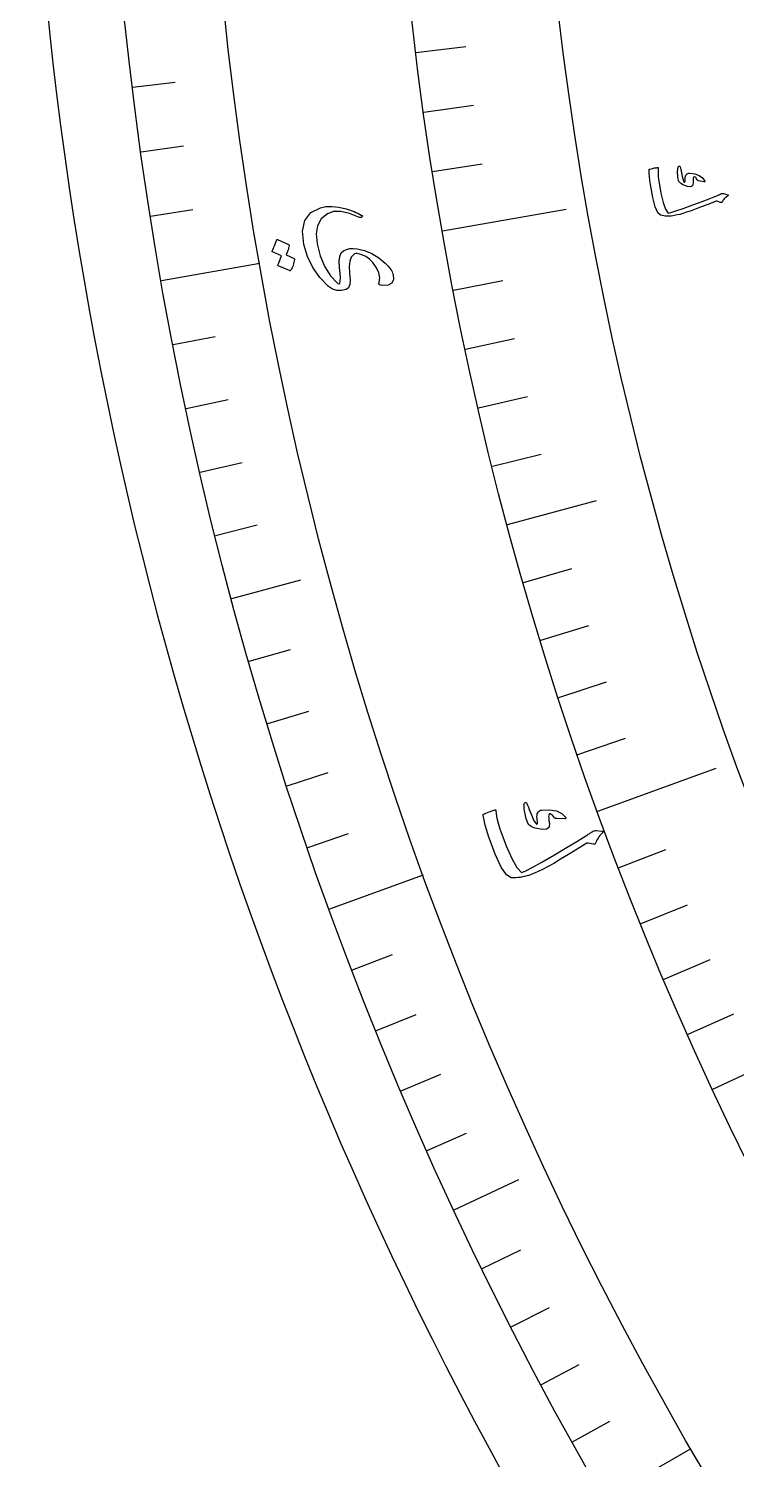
# Model space of a CAD drawing. Header units: millimetres. Extents: x -59 to 59, y -59 to 86.
# Drawn here: x -59 to -48.03, y -28.3 to -6.14 of the extents above; entities that cross this region are included whole.
import ezdxf

# ---------------------------------------------------------------- set-up
doc = ezdxf.new("R2010")
doc.units = ezdxf.units.MM
for name, color, linetype in [('CUT_OUTER', 1, 'Continuous'), ('ENGRAVE', 7, 'Continuous'), ('ENGRAVE_FINE', 8, 'Continuous'), ('TEXT', 5, 'Continuous')]:
    doc.layers.add(name, color=color, linetype=linetype)

msp = doc.modelspace()

# ---------------------------------------------------------------- linework, layer by layer
at = {"layer": 'CUT_OUTER'}
msp.add_arc((0, -0.0003), 58.9997, 179.811218, 0.16335, dxfattribs=at)
at = {"layer": 'ENGRAVE'}
for points in [[(-52.5838, -9.2719), (-50.6664, -8.9339)], [(-56.9416, -10.0403), (-55.4164, -9.7714)], [(-51.5756, -13.8196), (-50.1965, -13.4501)], [(-55.8498, -14.9649), (-54.7813, -14.6786)], [(-50.1749, -18.2622), (-48.3453, -17.5963)], [(-54.333, -19.7756), (-52.8777, -19.2459)], [(-48.3923, -22.5657), (-47.0983, -21.9623)], [(-52.4027, -24.4358), (-51.4001, -23.9683)], [(-50.0736, -28.91), (-48.7323, -28.1356)]]:
    msp.add_lwpolyline(points, dxfattribs=at)
for radius in [57.82, 57.82, 56.2713, 53.395, 53.395, 51.1235]:
    msp.add_circle((0, 0), radius, dxfattribs=at)
at = {"layer": 'ENGRAVE_FINE'}
for points in [[(-52.997, -6.5072), (-52.224, -6.4123)], [(-57.389, -7.0465), (-56.7302, -6.9656)], [(-52.8754, -7.4311), (-52.1041, -7.3228)], [(-57.2573, -8.047), (-56.6, -7.9546)], [(-52.7376, -8.3528), (-51.9684, -8.231)], [(-57.1081, -9.045), (-56.4526, -8.9412)], [(-52.414, -10.1882), (-51.6495, -10.0396)], [(-56.7577, -11.0326), (-56.1061, -10.9059)], [(-52.2282, -11.1014), (-51.4664, -10.9395)], [(-56.5565, -12.0215), (-55.9072, -11.8835)], [(-52.0265, -12.0113), (-51.2677, -11.8361)], [(-51.8089, -12.9174), (-51.0533, -12.729)], [(-56.3381, -13.0067), (-55.6913, -12.8574)], [(-56.1025, -13.9879), (-55.4585, -13.8273)], [(-51.3266, -14.7177), (-50.5779, -14.503)], [(-51.0619, -15.6112), (-50.3171, -15.3835)], [(-55.5802, -15.9374), (-54.9421, -15.7544)], [(-50.7817, -16.5), (-50.041, -16.2593)], [(-55.2935, -16.9049), (-54.6588, -16.7109)], [(-50.486, -17.3837), (-49.7496, -17.1302)], [(-54.9901, -17.8674), (-54.3588, -17.6623)], [(-54.6699, -18.8244), (-54.0423, -18.6083)], [(-49.8485, -19.1351), (-49.1215, -18.856)], [(-49.507, -20.0021), (-48.7849, -19.7104)], [(-53.9796, -20.7208), (-53.36, -20.483)], [(-49.1504, -20.8631), (-48.4335, -20.5588)], [(-53.6098, -21.6598), (-52.9944, -21.4111)], [(-48.7788, -21.7177), (-48.0673, -21.4009)], [(-53.2236, -22.5921), (-52.6126, -22.3327)], [(-52.8212, -23.5175), (-52.2148, -23.2475)], [(-51.9683, -25.3466), (-51.3717, -25.0557)], [(-51.518, -26.2497), (-50.9266, -25.9484)], [(-51.052, -27.1448), (-50.466, -26.8332)], [(-50.5705, -28.0317), (-49.99, -27.7099)]]:
    msp.add_lwpolyline(points, dxfattribs=at)
at = {"layer": 'TEXT'}
for points in [[(-48.1669, -8.7322), (-48.181, -8.7429), (-48.1941, -8.7539), (-48.2063, -8.7651), (-48.2177, -8.7765), (-48.2282, -8.7882), (-48.2378, -8.8003), (-48.2464, -8.8128), (-48.2542, -8.8257), (-48.2589, -8.831), (-48.265, -8.8336), (-48.2726, -8.8335), (-48.2816, -8.8307), (-48.3295, -8.813), (-48.3346, -8.8114), (-48.3389, -8.8103), (-48.3424, -8.8099), (-48.3449, -8.81), (-48.4576, -8.8547), (-48.5595, -8.8945), (-48.6507, -8.9292), (-48.7311, -8.9589), (-48.8008, -8.9834), (-48.8596, -9.0025), (-48.9076, -9.0164), (-48.9447, -9.0249), (-49.0153, -9.0379), (-49.0379, -9.0408), (-49.0609, -9.0426), (-49.0841, -9.0433), (-49.1075, -9.043), (-49.1313, -9.0415), (-49.1554, -9.0387), (-49.1799, -9.0347), (-49.2046, -9.0295), (-49.2468, -8.9921), (-49.2874, -8.9001), (-49.3262, -8.7535), (-49.3627, -8.5521), (-49.3714, -8.4888), (-49.3778, -8.4299), (-49.3819, -8.3755), (-49.3836, -8.3255), (-49.3825, -8.3207), (-49.3802, -8.3171), (-49.3768, -8.3146), (-49.3723, -8.3132), (-49.3504, -8.3081), (-49.3305, -8.3037), (-49.3124, -8.2999), (-49.2963, -8.2966), (-49.282, -8.294), (-49.2693, -8.2919), (-49.2581, -8.2903), (-49.2485, -8.2893), (-49.2431, -8.2891), (-49.2398, -8.2905), (-49.2386, -8.2935), (-49.2396, -8.2983), (-49.2441, -8.3338), (-49.2442, -8.3787), (-49.2398, -8.433), (-49.2311, -8.4965), (-49.198, -8.6851), (-49.1629, -8.831), (-49.1259, -8.9341), (-49.0874, -8.9945), (-49.0435, -8.9864), (-48.9654, -8.9629), (-48.8531, -8.924), (-48.7064, -8.8699), (-48.5598, -8.8147), (-48.4489, -8.7726), (-48.3739, -8.7435), (-48.3346, -8.7273), (-48.3239, -8.7226), (-48.3139, -8.7181), (-48.3046, -8.7139), (-48.296, -8.7101), (-48.2882, -8.7066), (-48.2812, -8.7034), (-48.2751, -8.7006), (-48.2699, -8.6981), (-48.2584, -8.6934), (-48.247, -8.691), (-48.2358, -8.6908), (-48.2247, -8.6928), (-48.165, -8.7099), (-48.1609, -8.7114), (-48.1581, -8.7134), (-48.1564, -8.7157), (-48.156, -8.7185), (-48.1573, -8.7222), (-48.1596, -8.7257), (-48.1628, -8.729), (-48.1669, -8.7322)], [(-48.518, -8.4999), (-48.5179, -8.5026), (-48.5185, -8.5051), (-48.52, -8.5074), (-48.5222, -8.5094), (-48.5244, -8.5104), (-48.5268, -8.511), (-48.5295, -8.5113), (-48.5324, -8.5112), (-48.6141, -8.4946), (-48.6225, -8.4923), (-48.6291, -8.4895), (-48.634, -8.4862), (-48.6371, -8.4824), (-48.6453, -8.4653), (-48.6548, -8.4512), (-48.6654, -8.44), (-48.6771, -8.4319), (-48.6827, -8.4308), (-48.6878, -8.4344), (-48.6925, -8.4428), (-48.6967, -8.4559), (-48.6981, -8.4644), (-48.6993, -8.4731), (-48.7002, -8.4821), (-48.701, -8.4913), (-48.7014, -8.5009), (-48.7017, -8.5108), (-48.7016, -8.5212), (-48.7013, -8.532), (-48.7102, -8.571), (-48.7394, -8.5882), (-48.7891, -8.5834), (-48.8591, -8.5567), (-48.8807, -8.5443), (-48.8981, -8.5316), (-48.9113, -8.5185), (-48.9202, -8.5051), (-48.9263, -8.4897), (-48.9315, -8.4678), (-48.9358, -8.4394), (-48.9391, -8.4046), (-48.9404, -8.3868), (-48.9409, -8.3697), (-48.9408, -8.3535), (-48.94, -8.3381), (-48.9388, -8.3235), (-48.9374, -8.3099), (-48.9358, -8.2971), (-48.9341, -8.2853), (-48.9314, -8.2777), (-48.9278, -8.272), (-48.9234, -8.2682), (-48.918, -8.2663), (-48.9122, -8.2662), (-48.9077, -8.2682), (-48.9045, -8.2723), (-48.9026, -8.2784), (-48.8978, -8.2983), (-48.8928, -8.3208), (-48.8875, -8.3461), (-48.8819, -8.3741), (-48.8713, -8.4263), (-48.8611, -8.4667), (-48.8512, -8.4953), (-48.8416, -8.5122), (-48.8395, -8.5142), (-48.837, -8.515), (-48.8342, -8.5147), (-48.831, -8.5133), (-48.8292, -8.5116), (-48.8277, -8.509), (-48.8266, -8.5053), (-48.8258, -8.5005), (-48.8229, -8.4571), (-48.8209, -8.4388), (-48.817, -8.4228), (-48.8112, -8.4091), (-48.8035, -8.3976), (-48.7939, -8.3873), (-48.7834, -8.3804), (-48.7719, -8.3769), (-48.7595, -8.3767), (-48.6734, -8.3888), (-48.6044, -8.4134), (-48.5526, -8.4504), (-48.518, -8.4999)], [(-53.5671, -10.0684), (-53.5571, -9.9966), (-53.5702, -9.921), (-53.6063, -9.8416), (-53.6656, -9.7583), (-53.7167, -9.7077), (-53.7739, -9.6682), (-53.8373, -9.6397), (-53.9067, -9.6222), (-53.9201, -9.6216), (-53.9335, -9.6237), (-53.947, -9.6285), (-53.9605, -9.6361), (-53.9994, -9.6775), (-54.0232, -9.7396), (-54.0317, -9.8224), (-54.025, -9.9258), (-54.0172, -10.0277), (-54.0229, -10.1039), (-54.0423, -10.1544), (-54.0755, -10.1792), (-54.1516, -10.1956), (-54.2225, -10.1932), (-54.2883, -10.172), (-54.3489, -10.132), (-54.4846, -9.994), (-54.5937, -9.8397), (-54.6762, -9.6696), (-54.7319, -9.4837), (-54.7532, -9.2739), (-54.7178, -9.1085), (-54.6259, -8.9877), (-54.478, -8.9116), (-54.3928, -8.8947), (-54.2977, -8.8919), (-54.1927, -8.9031), (-54.0778, -8.9284), (-54.0454, -8.9383), (-54.0139, -8.9489), (-53.9834, -8.96), (-53.954, -8.9716), (-53.9253, -8.9839), (-53.8973, -8.997), (-53.87, -9.0108), (-53.8434, -9.0255), (-53.832, -9.0338), (-53.8266, -9.042), (-53.8271, -9.0502), (-53.8336, -9.0583), (-53.8424, -9.0637), (-53.8517, -9.0662), (-53.8615, -9.0658), (-53.8718, -9.0626), (-54.0255, -8.9995), (-54.1597, -8.969), (-54.2743, -8.9714), (-54.3694, -9.007), (-54.4627, -9.0865), (-54.5204, -9.1902), (-54.5424, -9.3183), (-54.5286, -9.4704), (-54.4798, -9.6599), (-54.41, -9.8258), (-54.3192, -9.9679), (-54.2078, -10.0861), (-54.199, -10.0928), (-54.1911, -10.0944), (-54.1841, -10.0911), (-54.1781, -10.0827), (-54.1697, -10.0518), (-54.1673, -10.0005), (-54.1708, -9.9288), (-54.18, -9.8365), (-54.1854, -9.742), (-54.1768, -9.6677), (-54.1543, -9.6134), (-54.1178, -9.5794), (-54.0716, -9.5584), (-54.0214, -9.5461), (-53.9673, -9.5422), (-53.9093, -9.5468), (-53.792, -9.5743), (-53.6801, -9.6211), (-53.5735, -9.6872), (-53.4723, -9.7726), (-53.4478, -9.7957), (-53.426, -9.8185), (-53.4069, -9.8409), (-53.3907, -9.863), (-53.377, -9.8847), (-53.366, -9.9058), (-53.3574, -9.9262), (-53.3514, -9.9461), (-53.344, -10.0267), (-53.3698, -10.0819), (-53.4289, -10.1116), (-53.5212, -10.1159), (-53.5473, -10.1108), (-53.5636, -10.1012), (-53.5702, -10.087), (-53.5671, -10.0684)], [(-54.8849, -9.6975), (-54.8818, -9.6997), (-54.8795, -9.7032), (-54.8782, -9.7079), (-54.8777, -9.7139), (-54.8817, -9.7363), (-54.8866, -9.7582), (-54.8924, -9.7796), (-54.8991, -9.8004), (-54.9068, -9.8209), (-54.9156, -9.8412), (-54.9255, -9.8612), (-54.9366, -9.8811), (-54.9403, -9.8852), (-54.9446, -9.8875), (-54.9496, -9.888), (-54.9551, -9.8866), (-55.133, -9.8122), (-55.1356, -9.8098), (-55.1363, -9.8056), (-55.1352, -9.7998), (-55.1322, -9.7922), (-55.1292, -9.7868), (-55.1252, -9.7782), (-55.1204, -9.7664), (-55.1146, -9.7514), (-55.1077, -9.733), (-55.0997, -9.7111), (-55.0906, -9.6858), (-55.0803, -9.6569), (-55.2185, -9.5968), (-55.2229, -9.5937), (-55.2247, -9.5891), (-55.2238, -9.5828), (-55.2201, -9.575), (-55.217, -9.5682), (-55.2123, -9.5576), (-55.2062, -9.5431), (-55.1985, -9.5247), (-55.1894, -9.5023), (-55.1789, -9.4754), (-55.1669, -9.4442), (-55.1536, -9.4086), (-55.151, -9.4047), (-55.1481, -9.4027), (-55.1449, -9.4026), (-55.1413, -9.4043), (-54.9699, -9.4831), (-54.9668, -9.4853), (-54.9646, -9.4888), (-54.9633, -9.4935), (-54.9628, -9.4995), (-54.9654, -9.5184), (-54.969, -9.5369), (-54.9736, -9.5551), (-54.9792, -9.5729), (-54.9857, -9.5903), (-54.993, -9.6073), (-55.001, -9.6239), (-55.0097, -9.6401)], [(-50.672, -18.3593), (-50.6712, -18.3632), (-50.6715, -18.367), (-50.673, -18.3706), (-50.6757, -18.3741), (-50.6786, -18.3759), (-50.6819, -18.3774), (-50.6856, -18.3785), (-50.6898, -18.3792), (-50.811, -18.3761), (-50.8236, -18.3749), (-50.8338, -18.3726), (-50.8416, -18.3691), (-50.847, -18.3645), (-50.8631, -18.3422), (-50.8801, -18.3244), (-50.8981, -18.3111), (-50.9169, -18.3024), (-50.9252, -18.3022), (-50.9316, -18.3088), (-50.9362, -18.3219), (-50.939, -18.3417), (-50.9389, -18.3542), (-50.9384, -18.367), (-50.9375, -18.38), (-50.9362, -18.3934), (-50.9345, -18.4071), (-50.9324, -18.4214), (-50.9297, -18.4362), (-50.9265, -18.4515), (-50.9294, -18.5096), (-50.967, -18.5415), (-51.0393, -18.5473), (-51.1464, -18.5267), (-51.1805, -18.5145), (-51.2085, -18.5007), (-51.2307, -18.4853), (-51.2469, -18.4683), (-51.2595, -18.4478), (-51.2724, -18.4177), (-51.2856, -18.3782), (-51.299, -18.3292), (-51.3053, -18.304), (-51.3104, -18.2798), (-51.3143, -18.2565), (-51.317, -18.2343), (-51.3189, -18.2131), (-51.3203, -18.1932), (-51.3212, -18.1746), (-51.3217, -18.1572), (-51.3197, -18.1456), (-51.316, -18.1366), (-51.3106, -18.13), (-51.3034, -18.126), (-51.295, -18.1244), (-51.2881, -18.1262), (-51.2825, -18.1312), (-51.2782, -18.1395), (-51.2665, -18.1667), (-51.2537, -18.1977), (-51.2397, -18.2325), (-51.2247, -18.2712), (-51.1965, -18.3432), (-51.1718, -18.3985), (-51.1504, -18.4369), (-51.1325, -18.4586), (-51.129, -18.461), (-51.1252, -18.4616), (-51.1212, -18.4604), (-51.1171, -18.4575), (-51.1148, -18.4547), (-51.1133, -18.4506), (-51.1127, -18.445), (-51.1128, -18.438), (-51.1195, -18.3752), (-51.1212, -18.3485), (-51.1196, -18.3246), (-51.1147, -18.3035), (-51.1065, -18.2851), (-51.0954, -18.2681), (-51.082, -18.2556), (-51.0664, -18.2477), (-51.0487, -18.2443), (-50.9223, -18.2399), (-50.8175, -18.2577), (-50.734, -18.2974), (-50.672, -18.3593)], [(-50.1111, -18.6012), (-50.1284, -18.6201), (-50.1444, -18.6392), (-50.1591, -18.6582), (-50.1726, -18.6774), (-50.1846, -18.6968), (-50.1952, -18.7165), (-50.2045, -18.7365), (-50.2123, -18.7568), (-50.2177, -18.7655), (-50.2259, -18.7708), (-50.2367, -18.7726), (-50.2503, -18.771), (-50.3233, -18.7581), (-50.3311, -18.7571), (-50.3375, -18.7567), (-50.3426, -18.7569), (-50.3462, -18.7577), (-50.4962, -18.8504), (-50.6319, -18.9333), (-50.7536, -19.0062), (-50.8613, -19.0693), (-50.9548, -19.1222), (-51.0341, -19.1647), (-51.0992, -19.1968), (-51.1502, -19.2185), (-51.248, -19.2552), (-51.2796, -19.2651), (-51.312, -19.2736), (-51.345, -19.2806), (-51.3787, -19.2861), (-51.4131, -19.29), (-51.4484, -19.2923), (-51.4844, -19.2927), (-51.5212, -19.2915), (-51.5911, -19.2487), (-51.6728, -19.1271), (-51.7658, -18.9266), (-51.869, -18.6469), (-51.8974, -18.5581), (-51.9214, -18.4752), (-51.9408, -18.3981), (-51.9558, -18.3269), (-51.9554, -18.3197), (-51.953, -18.3139), (-51.9488, -18.3095), (-51.9427, -18.3063), (-51.9126, -18.2937), (-51.8851, -18.2823), (-51.8602, -18.2724), (-51.838, -18.2637), (-51.8181, -18.2564), (-51.8004, -18.2502), (-51.7847, -18.2452), (-51.7713, -18.2414), (-51.7635, -18.2396), (-51.7585, -18.2408), (-51.756, -18.2449), (-51.7562, -18.2519), (-51.7538, -18.3041), (-51.7427, -18.3685), (-51.7229, -18.4452), (-51.6944, -18.5341), (-51.5995, -18.7962), (-51.5121, -18.9964), (-51.4328, -19.1347), (-51.3623, -19.2115), (-51.3015, -19.1886), (-51.1957, -19.135), (-51.0448, -19.0507), (-50.8486, -18.9358), (-50.6526, -18.8195), (-50.5045, -18.731), (-50.4044, -18.6703), (-50.3523, -18.6372), (-50.3382, -18.6277), (-50.3251, -18.6188), (-50.3128, -18.6105), (-50.3014, -18.6028), (-50.2911, -18.5958), (-50.2819, -18.5895), (-50.2739, -18.5838), (-50.2671, -18.5789), (-50.2517, -18.5694), (-50.236, -18.563), (-50.22, -18.5599), (-50.2036, -18.56), (-50.1139, -18.569), (-50.1077, -18.5701), (-50.1031, -18.5722), (-50.1001, -18.5751), (-50.0989, -18.5789), (-50.0998, -18.5845), (-50.1021, -18.5901), (-50.1059, -18.5957), (-50.1111, -18.6012)]]:
    msp.add_lwpolyline(points, close=True, dxfattribs=at)

doc.saveas('drawing.dxf')
